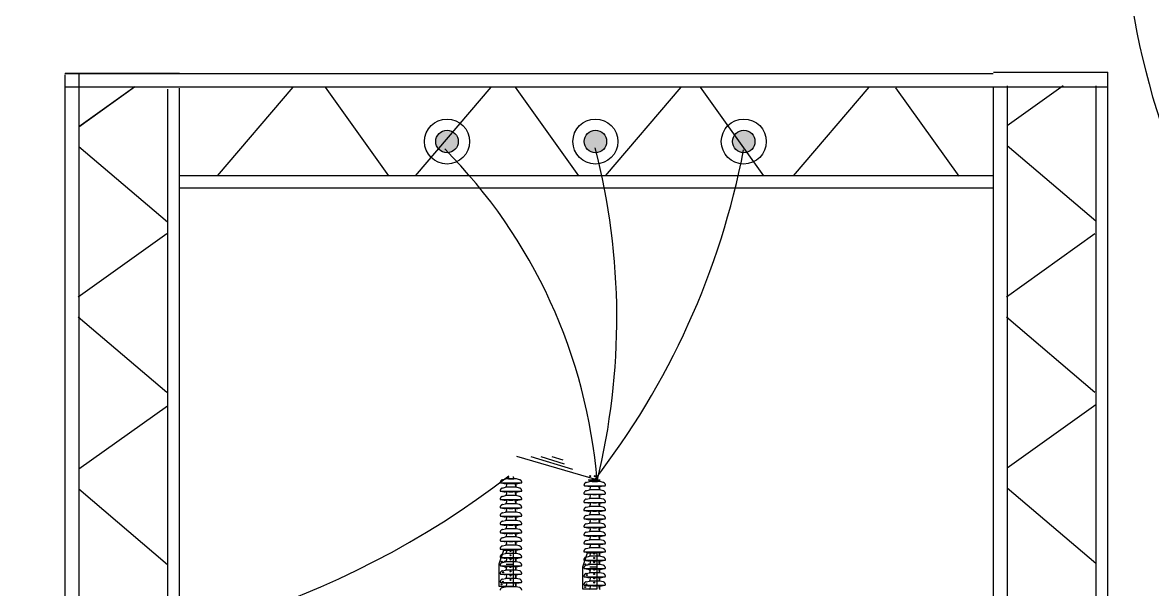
# Model space of a CAD drawing. Header units: inches. Extents: x 29.6 to 118, y -14.2 to 43.7.
# Drawn here: x 85.09 to 93.98, y 14.1 to 18.56 of the extents above; entities that cross this region are included whole.
import ezdxf

# ---------------------------------------------------------------- set-up
doc = ezdxf.new("R2010")
doc.units = ezdxf.units.IN
doc.header["$MEASUREMENT"] = 0
doc.linetypes.add('DASHED', pattern=[0.75, 0.5, -0.25])
doc.layers.add('DIM', color=2, linetype='Continuous')

msp = doc.modelspace()

# ---------------------------------------------------------------- hatches: boundary and pattern name
at = {"layer": 'DIM'}
h = msp.add_hatch(color=256, dxfattribs=at)
h.dxf.hatch_style = 1
h.paths.add_polyline_path([(88.34432, 17.62152, 1), (88.52123, 17.62152, 1)])
h = msp.add_hatch(color=256, dxfattribs=at)
h.dxf.hatch_style = 1
h.paths.add_polyline_path([(89.51138, 17.62152, 1), (89.68829, 17.62152, 1)])
h = msp.add_hatch(color=256, dxfattribs=at)
h.dxf.hatch_style = 1
h.paths.add_polyline_path([(90.67844, 17.62152, 1), (90.85535, 17.62152, 1)])

# ---------------------------------------------------------------- linework, layer by layer
at = {"color": 2}
for p, q in [((89.61135, 14.95923), (88.9819, 15.14376)), ((89.09091, 15.14376), (89.4198, 15.04262)), ((89.16993, 15.14376), (89.35325, 15.08602)), ((89.25854, 15.14376), (89.34352, 15.11631)), ((89.54265, 14.95923), (89.63866, 14.95923)), ((88.88323, 14.86425), (88.89306, 14.86425)), ((88.9767, 14.86425), (88.98837, 14.86425)), ((89.54162, 14.84286), (89.55145, 14.84286)), ((89.63509, 14.84286), (89.64676, 14.84286)), ((88.88318, 14.79857), (88.89301, 14.79857)), ((88.97665, 14.79857), (88.98832, 14.79857)), ((89.54157, 14.77718), (89.5514, 14.77718)), ((89.63504, 14.77718), (89.64671, 14.77718)), ((88.88323, 14.73385), (88.89306, 14.73385)), ((88.88323, 14.66912), (88.89306, 14.66912)), ((88.9767, 14.73385), (88.98837, 14.73385)), ((88.9767, 14.66912), (88.98837, 14.66912)), ((89.54162, 14.71245), (89.55145, 14.71245)), ((89.63509, 14.71245), (89.64676, 14.71245)), ((88.88323, 14.60344), (88.89306, 14.60344)), ((88.9767, 14.60344), (88.98837, 14.60344)), ((89.54162, 14.64773), (89.55145, 14.64773)), ((89.54162, 14.58205), (89.55145, 14.58205)), ((89.63509, 14.64773), (89.64676, 14.64773)), ((89.63509, 14.58205), (89.64676, 14.58205)), ((88.88318, 14.53777), (88.89301, 14.53777)), ((88.97665, 14.53777), (88.98832, 14.53777)), ((89.54157, 14.51638), (89.5514, 14.51638)), ((89.63504, 14.51638), (89.64671, 14.51638)), ((88.88323, 14.47304), (88.89306, 14.47304)), ((88.88323, 14.40832), (88.89306, 14.40832)), ((88.9767, 14.47304), (88.98837, 14.47304)), ((88.9767, 14.40832), (88.98837, 14.40832)), ((89.54162, 14.45165), (89.55145, 14.45165)), ((89.63509, 14.45165), (89.64676, 14.45165)), ((88.88318, 14.34264), (88.89301, 14.34264)), ((88.97665, 14.34264), (88.98832, 14.34264)), ((89.54157, 14.32125), (89.5514, 14.32125)), ((89.54162, 14.38692), (89.55145, 14.38692)), ((89.63504, 14.32125), (89.64671, 14.32125)), ((89.63509, 14.38692), (89.64676, 14.38692)), ((88.88323, 14.27791), (88.89306, 14.27791)), ((88.90186, 14.26426), (88.88519, 14.27791)), ((88.89841, 14.29616), (88.95351, 14.29616)), ((88.9767, 14.27791), (88.98837, 14.27791)), ((89.54162, 14.25652), (89.55145, 14.25652)), ((89.56025, 14.24287), (89.54358, 14.25652)), ((89.5568, 14.27477), (89.6119, 14.27477)), ((89.63509, 14.25652), (89.64676, 14.25652)), ((88.88323, 14.21319), (88.89306, 14.21319)), ((88.88323, 14.14751), (88.89306, 14.14751)), ((88.9767, 14.21319), (88.98837, 14.21319)), ((88.9767, 14.14751), (88.98837, 14.14751)), ((89.54162, 14.1918), (89.55145, 14.1918)), ((89.63509, 14.1918), (89.64676, 14.1918)), ((89.54162, 14.12612), (89.55145, 14.12612)), ((89.63509, 14.12612), (89.64676, 14.12612))]:
    msp.add_line(p, q, dxfattribs=at)
at = {"color": 2, "linetype": 'DASHED'}
for p, q in [((88.85655, 14.9347), (89.01687, 14.9347)), ((88.87011, 14.96052), (88.89489, 14.9663)), ((88.87076, 14.93351), (88.87076, 14.9347)), ((88.87195, 14.93231), (89.00147, 14.93231)), ((88.88295, 14.93112), (88.88295, 14.93231)), ((88.97853, 14.9663), (88.89489, 14.9663)), ((88.92218, 14.9663), (88.95308, 14.9663)), ((89.00332, 14.96052), (88.97853, 14.9663)), ((88.99048, 14.93112), (88.99048, 14.93231)), ((89.00267, 14.93351), (89.00267, 14.9347)), ((89.5285, 14.93913), (89.55328, 14.94491)), ((89.63692, 14.94491), (89.55328, 14.94491)), ((89.5711, 14.96827), (89.61248, 14.96827)), ((89.58057, 14.94491), (89.61147, 14.94491)), ((89.66171, 14.93913), (89.63692, 14.94491)), ((88.85563, 14.86903), (89.01596, 14.86903)), ((88.86919, 14.89484), (88.89398, 14.90062)), ((88.86984, 14.86783), (88.86984, 14.86903)), ((88.87103, 14.86664), (89.00056, 14.86664)), ((88.88203, 14.86544), (88.88203, 14.86664)), ((88.88414, 14.92992), (88.98928, 14.92992)), ((88.9767, 14.86425), (88.89306, 14.86425)), ((88.97762, 14.90062), (88.89398, 14.90062)), ((88.92034, 14.86425), (88.95125, 14.86425)), ((88.92126, 14.92992), (88.95216, 14.92992)), ((89.0024, 14.89484), (88.97762, 14.90062)), ((88.98956, 14.86544), (88.98956, 14.86664)), ((89.00175, 14.86783), (89.00175, 14.86903)), ((89.51402, 14.84764), (89.67435, 14.84764)), ((89.51494, 14.91331), (89.67526, 14.91331)), ((89.52758, 14.87345), (89.55237, 14.87923)), ((89.52823, 14.84644), (89.52823, 14.84764)), ((89.52915, 14.91212), (89.52915, 14.91331)), ((89.52942, 14.84525), (89.65895, 14.84525)), ((89.53034, 14.91092), (89.65986, 14.91092)), ((89.54042, 14.84405), (89.54042, 14.84525)), ((89.54134, 14.90973), (89.54134, 14.91092)), ((89.54253, 14.90853), (89.64767, 14.90853)), ((89.63509, 14.84286), (89.55145, 14.84286)), ((89.63601, 14.87923), (89.55237, 14.87923)), ((89.57873, 14.84286), (89.60964, 14.84286)), ((89.57965, 14.90853), (89.61055, 14.90853)), ((89.66079, 14.87345), (89.63601, 14.87923)), ((89.64795, 14.84405), (89.64795, 14.84525)), ((89.64887, 14.90973), (89.64887, 14.91092)), ((89.66014, 14.84644), (89.66014, 14.84764)), ((89.66106, 14.91212), (89.66106, 14.91331)), ((88.85558, 14.80335), (89.01591, 14.80335)), ((88.86914, 14.82917), (88.89393, 14.83495)), ((88.86919, 14.76444), (88.89398, 14.77022)), ((88.86979, 14.80216), (88.86979, 14.80335)), ((88.87099, 14.80096), (89.00051, 14.80096)), ((88.88198, 14.79977), (88.88198, 14.80096)), ((88.97665, 14.79857), (88.89301, 14.79857)), ((88.97757, 14.83495), (88.89393, 14.83495)), ((88.97762, 14.77022), (88.89398, 14.77022)), ((88.9203, 14.79857), (88.9512, 14.79857)), ((89.00235, 14.82917), (88.97757, 14.83495)), ((89.0024, 14.76444), (88.97762, 14.77022)), ((88.98951, 14.79977), (88.98951, 14.80096)), ((89.0017, 14.80216), (89.0017, 14.80335)), ((89.51397, 14.78196), (89.6743, 14.78196)), ((89.52753, 14.80777), (89.55232, 14.81356)), ((89.52818, 14.78076), (89.52818, 14.78196)), ((89.52938, 14.77957), (89.6589, 14.77957)), ((89.54037, 14.77837), (89.54037, 14.77957)), ((89.63504, 14.77718), (89.5514, 14.77718)), ((89.63596, 14.81356), (89.55232, 14.81356)), ((89.57869, 14.77718), (89.60959, 14.77718)), ((89.66074, 14.80777), (89.63596, 14.81356)), ((89.6479, 14.77837), (89.6479, 14.77957)), ((89.66009, 14.78076), (89.66009, 14.78196)), ((88.85563, 14.73862), (89.01596, 14.73862)), ((88.85563, 14.6739), (89.01596, 14.6739)), ((88.86919, 14.69971), (88.89398, 14.7055)), ((88.86984, 14.73743), (88.86984, 14.73862)), ((88.86984, 14.6727), (88.86984, 14.6739)), ((88.87103, 14.73624), (89.00056, 14.73624)), ((88.87103, 14.67151), (89.00056, 14.67151)), ((88.88203, 14.73504), (88.88203, 14.73624)), ((88.88203, 14.67031), (88.88203, 14.67151)), ((88.9767, 14.73385), (88.89306, 14.73385)), ((88.9767, 14.66912), (88.89306, 14.66912)), ((88.97762, 14.7055), (88.89398, 14.7055)), ((88.92034, 14.73385), (88.95125, 14.73385)), ((88.92034, 14.66912), (88.95125, 14.66912)), ((89.0024, 14.69971), (88.97762, 14.7055)), ((88.98956, 14.73504), (88.98956, 14.73624)), ((88.98956, 14.67031), (88.98956, 14.67151)), ((89.00175, 14.73743), (89.00175, 14.73862)), ((89.00175, 14.6727), (89.00175, 14.6739)), ((89.51402, 14.71723), (89.67435, 14.71723)), ((89.52758, 14.74305), (89.55237, 14.74883)), ((89.52758, 14.67832), (89.55237, 14.68411)), ((89.52823, 14.71604), (89.52823, 14.71723)), ((89.52942, 14.71484), (89.65895, 14.71484)), ((89.54042, 14.71365), (89.54042, 14.71484)), ((89.63509, 14.71245), (89.55145, 14.71245)), ((89.63601, 14.74883), (89.55237, 14.74883)), ((89.63601, 14.68411), (89.55237, 14.68411)), ((89.57873, 14.71245), (89.60964, 14.71245)), ((89.66079, 14.74305), (89.63601, 14.74883)), ((89.66079, 14.67832), (89.63601, 14.68411)), ((89.64795, 14.71365), (89.64795, 14.71484)), ((89.66014, 14.71604), (89.66014, 14.71723)), ((88.85563, 14.60822), (89.01596, 14.60822)), ((88.86919, 14.63404), (88.89398, 14.63982)), ((88.86984, 14.60703), (88.86984, 14.60822)), ((88.87103, 14.60583), (89.00056, 14.60583)), ((88.88203, 14.60464), (88.88203, 14.60583)), ((88.9767, 14.60344), (88.89306, 14.60344)), ((88.97762, 14.63982), (88.89398, 14.63982)), ((88.92034, 14.60344), (88.95125, 14.60344)), ((89.0024, 14.63404), (88.97762, 14.63982)), ((88.98956, 14.60464), (88.98956, 14.60583)), ((89.00175, 14.60703), (89.00175, 14.60822)), ((89.51402, 14.65251), (89.67435, 14.65251)), ((89.51402, 14.58683), (89.67435, 14.58683)), ((89.52758, 14.61265), (89.55237, 14.61843)), ((89.52823, 14.65131), (89.52823, 14.65251)), ((89.52823, 14.58564), (89.52823, 14.58683)), ((89.52942, 14.65012), (89.65895, 14.65012)), ((89.52942, 14.58444), (89.65895, 14.58444)), ((89.54042, 14.64892), (89.54042, 14.65012)), ((89.54042, 14.58325), (89.54042, 14.58444)), ((89.63509, 14.64773), (89.55145, 14.64773)), ((89.63509, 14.58205), (89.55145, 14.58205)), ((89.63601, 14.61843), (89.55237, 14.61843)), ((89.57873, 14.64773), (89.60964, 14.64773)), ((89.57873, 14.58205), (89.60964, 14.58205)), ((89.66079, 14.61265), (89.63601, 14.61843)), ((89.64795, 14.64892), (89.64795, 14.65012)), ((89.64795, 14.58325), (89.64795, 14.58444)), ((89.66014, 14.65131), (89.66014, 14.65251)), ((89.66014, 14.58564), (89.66014, 14.58683)), ((88.85558, 14.54255), (89.01591, 14.54255)), ((88.86914, 14.56836), (88.89393, 14.57414)), ((88.86919, 14.50364), (88.89398, 14.50942)), ((88.86979, 14.54135), (88.86979, 14.54255)), ((88.87099, 14.54016), (89.00051, 14.54016)), ((88.88198, 14.53896), (88.88198, 14.54016)), ((88.97665, 14.53777), (88.89301, 14.53777)), ((88.97757, 14.57414), (88.89393, 14.57414)), ((88.97762, 14.50942), (88.89398, 14.50942)), ((88.9203, 14.53777), (88.9512, 14.53777)), ((89.00235, 14.56836), (88.97757, 14.57414)), ((89.0024, 14.50364), (88.97762, 14.50942)), ((88.98951, 14.53896), (88.98951, 14.54016)), ((89.0017, 14.54135), (89.0017, 14.54255)), ((89.51397, 14.52115), (89.6743, 14.52115)), ((89.52753, 14.54697), (89.55232, 14.55275)), ((89.52758, 14.48224), (89.55237, 14.48803)), ((89.52818, 14.51996), (89.52818, 14.52115)), ((89.52938, 14.51876), (89.6589, 14.51876)), ((89.54037, 14.51757), (89.54037, 14.51876)), ((89.63504, 14.51638), (89.5514, 14.51638)), ((89.63596, 14.55275), (89.55232, 14.55275)), ((89.63601, 14.48803), (89.55237, 14.48803)), ((89.57869, 14.51638), (89.60959, 14.51638)), ((89.66074, 14.54697), (89.63596, 14.55275)), ((89.66079, 14.48224), (89.63601, 14.48803)), ((89.6479, 14.51757), (89.6479, 14.51876)), ((89.66009, 14.51996), (89.66009, 14.52115)), ((88.85563, 14.47782), (89.01596, 14.47782)), ((88.85563, 14.4131), (89.01596, 14.4131)), ((88.86919, 14.43891), (88.89398, 14.44469)), ((88.86984, 14.47663), (88.86984, 14.47782)), ((88.86984, 14.4119), (88.86984, 14.4131)), ((88.87103, 14.47543), (89.00056, 14.47543)), ((88.87103, 14.41071), (89.00056, 14.41071)), ((88.88203, 14.47424), (88.88203, 14.47543)), ((88.88203, 14.40951), (88.88203, 14.41071)), ((88.9767, 14.47304), (88.89306, 14.47304)), ((88.9767, 14.40832), (88.89306, 14.40832)), ((88.97762, 14.44469), (88.89398, 14.44469)), ((88.92034, 14.47304), (88.95125, 14.47304)), ((88.92034, 14.40832), (88.95125, 14.40832)), ((89.0024, 14.43891), (88.97762, 14.44469)), ((88.98956, 14.47424), (88.98956, 14.47543)), ((88.98956, 14.40951), (88.98956, 14.41071)), ((89.00175, 14.47663), (89.00175, 14.47782)), ((89.00175, 14.4119), (89.00175, 14.4131)), ((89.51402, 14.45643), (89.67435, 14.45643)), ((89.52758, 14.41752), (89.55237, 14.4233)), ((89.52823, 14.45523), (89.52823, 14.45643)), ((89.52942, 14.45404), (89.65895, 14.45404)), ((89.54042, 14.45284), (89.54042, 14.45404)), ((89.63509, 14.45165), (89.55145, 14.45165)), ((89.63601, 14.4233), (89.55237, 14.4233)), ((89.57873, 14.45165), (89.60964, 14.45165)), ((89.66079, 14.41752), (89.63601, 14.4233)), ((89.64795, 14.45284), (89.64795, 14.45404)), ((89.66014, 14.45523), (89.66014, 14.45643)), ((88.85558, 14.34742), (89.01591, 14.34742)), ((88.86914, 14.37323), (88.89393, 14.37901)), ((88.86919, 14.30851), (88.89398, 14.31429)), ((88.86979, 14.34622), (88.86979, 14.34742)), ((88.87099, 14.34503), (89.00051, 14.34503)), ((88.88198, 14.34383), (88.88198, 14.34503)), ((88.97665, 14.34264), (88.89301, 14.34264)), ((88.97757, 14.37901), (88.89393, 14.37901)), ((88.97762, 14.31429), (88.89398, 14.31429)), ((88.9203, 14.34264), (88.9512, 14.34264)), ((89.00235, 14.37323), (88.97757, 14.37901)), ((89.0024, 14.30851), (88.97762, 14.31429)), ((88.98951, 14.34383), (88.98951, 14.34503)), ((89.0017, 14.34622), (89.0017, 14.34742)), ((89.51397, 14.32603), (89.6743, 14.32603)), ((89.51402, 14.3917), (89.67435, 14.3917)), ((89.52753, 14.35184), (89.55232, 14.35762)), ((89.52818, 14.32483), (89.52818, 14.32603)), ((89.52823, 14.39051), (89.52823, 14.3917)), ((89.52938, 14.32364), (89.6589, 14.32364)), ((89.52942, 14.38931), (89.65895, 14.38931)), ((89.54037, 14.32244), (89.54037, 14.32364)), ((89.54042, 14.38812), (89.54042, 14.38931)), ((89.63504, 14.32125), (89.5514, 14.32125)), ((89.63509, 14.38692), (89.55145, 14.38692)), ((89.63596, 14.35762), (89.55232, 14.35762)), ((89.57869, 14.32125), (89.60959, 14.32125)), ((89.57873, 14.38692), (89.60964, 14.38692)), ((89.66074, 14.35184), (89.63596, 14.35762)), ((89.6479, 14.32244), (89.6479, 14.32364)), ((89.64795, 14.38812), (89.64795, 14.38931)), ((89.66009, 14.32483), (89.66009, 14.32603)), ((89.66014, 14.39051), (89.66014, 14.3917)), ((88.85563, 14.28269), (89.01596, 14.28269)), ((88.86919, 14.24378), (88.89398, 14.24956)), ((88.86984, 14.2815), (88.86984, 14.28269)), ((88.87103, 14.2803), (89.00056, 14.2803)), ((88.88203, 14.27911), (88.88203, 14.2803)), ((88.9767, 14.27791), (88.89306, 14.27791)), ((88.97762, 14.24956), (88.89398, 14.24956)), ((88.92034, 14.27791), (88.95125, 14.27791)), ((89.0024, 14.24378), (88.97762, 14.24956)), ((88.98956, 14.27911), (88.98956, 14.2803)), ((89.00175, 14.2815), (89.00175, 14.28269)), ((89.51402, 14.2613), (89.67435, 14.2613)), ((89.52758, 14.28712), (89.55237, 14.2929)), ((89.52758, 14.22239), (89.55237, 14.22817)), ((89.52823, 14.26011), (89.52823, 14.2613)), ((89.52942, 14.25891), (89.65895, 14.25891)), ((89.54042, 14.25772), (89.54042, 14.25891)), ((89.63509, 14.25652), (89.55145, 14.25652)), ((89.63601, 14.2929), (89.55237, 14.2929)), ((89.63601, 14.22817), (89.55237, 14.22817)), ((89.57873, 14.25652), (89.60964, 14.25652)), ((89.66079, 14.28712), (89.63601, 14.2929)), ((89.66079, 14.22239), (89.63601, 14.22817)), ((89.64795, 14.25772), (89.64795, 14.25891)), ((89.66014, 14.26011), (89.66014, 14.2613)), ((88.85563, 14.21797), (89.01596, 14.21797)), ((88.85563, 14.15229), (89.01596, 14.15229)), ((88.86919, 14.17811), (88.89398, 14.18389)), ((88.86984, 14.21677), (88.86984, 14.21797)), ((88.86984, 14.1511), (88.86984, 14.15229)), ((88.87103, 14.21558), (89.00056, 14.21558)), ((88.87103, 14.1499), (89.00056, 14.1499)), ((88.88203, 14.21438), (88.88203, 14.21558)), ((88.88203, 14.14871), (88.88203, 14.1499)), ((88.9767, 14.21319), (88.89306, 14.21319)), ((88.9767, 14.14751), (88.89306, 14.14751)), ((88.97762, 14.18389), (88.89398, 14.18389)), ((88.92034, 14.21319), (88.95125, 14.21319)), ((88.92034, 14.14751), (88.95125, 14.14751)), ((89.0024, 14.17811), (88.97762, 14.18389)), ((88.98956, 14.21438), (88.98956, 14.21558)), ((88.98956, 14.14871), (88.98956, 14.1499)), ((89.00175, 14.21677), (89.00175, 14.21797)), ((89.00175, 14.1511), (89.00175, 14.15229)), ((89.51402, 14.19658), (89.67435, 14.19658)), ((89.51402, 14.1309), (89.67435, 14.1309)), ((89.52758, 14.15671), (89.55237, 14.1625)), ((89.52823, 14.19538), (89.52823, 14.19658)), ((89.52823, 14.1297), (89.52823, 14.1309)), ((89.52942, 14.19419), (89.65895, 14.19419)), ((89.54042, 14.19299), (89.54042, 14.19419)), ((89.63509, 14.1918), (89.55145, 14.1918)), ((89.63601, 14.1625), (89.55237, 14.1625)), ((89.57873, 14.1918), (89.60964, 14.1918)), ((89.66079, 14.15671), (89.63601, 14.1625)), ((89.64795, 14.19299), (89.64795, 14.19419)), ((89.66014, 14.19538), (89.66014, 14.19658)), ((89.66014, 14.1297), (89.66014, 14.1309)), ((88.86914, 14.11243), (88.89393, 14.11821)), ((88.97757, 14.11821), (88.89393, 14.11821)), ((89.00235, 14.11243), (88.97757, 14.11821)), ((89.52942, 14.12851), (89.65895, 14.12851)), ((89.54042, 14.12732), (89.54042, 14.12851)), ((89.63509, 14.12612), (89.55145, 14.12612)), ((89.57873, 14.12612), (89.60964, 14.12612)), ((89.64795, 14.12732), (89.64795, 14.12851))]:
    msp.add_line(p, q, dxfattribs=at)
at = {"color": 2}
for points in [[(88.90139, 14.92992), (88.90139, 14.9347)], [(88.97308, 14.9347), (88.97308, 14.93231)], [(88.97308, 14.92992), (88.97308, 14.90618)], [(88.97308, 14.86903), (88.97308, 14.86664)], [(88.97308, 14.86425), (88.97308, 14.84051)], [(89.55978, 14.90853), (89.55978, 14.91331)], [(89.63147, 14.91331), (89.63147, 14.91092)], [(89.63147, 14.90853), (89.63147, 14.88479)], [(89.63147, 14.84764), (89.63147, 14.84525)], [(89.63147, 14.84286), (89.63147, 14.81912)], [(88.90139, 14.80096), (88.90139, 14.80335)], [(88.97308, 14.80335), (88.97308, 14.80096)], [(88.97308, 14.79857), (88.97308, 14.77578)], [(89.55978, 14.77957), (89.55978, 14.78196)], [(89.63147, 14.78196), (89.63147, 14.77957)], [(89.63147, 14.77718), (89.63147, 14.75439)], [(88.97308, 14.66912), (88.97308, 14.64538)], [(88.97308, 14.60344), (88.97308, 14.5797)], [(89.63147, 14.64773), (89.63147, 14.62399)], [(89.63147, 14.58205), (89.63147, 14.55831)], [(88.97308, 14.53777), (88.97308, 14.51498)], [(89.63147, 14.51638), (89.63147, 14.49359)], [(88.97308, 14.47782), (88.97308, 14.45025)], [(88.97308, 14.4131), (88.97308, 14.41071)], [(88.97308, 14.40832), (88.97308, 14.38458)], [(89.63147, 14.45643), (89.63147, 14.42886)], [(88.97308, 14.34742), (88.97308, 14.34503)], [(88.97308, 14.34264), (88.97308, 14.31985)], [(89.63147, 14.3917), (89.63147, 14.38931)], [(89.63147, 14.38692), (89.63147, 14.36318)], [(89.63147, 14.32603), (89.63147, 14.32364)], [(89.63147, 14.32125), (89.63147, 14.29846)], [(88.90139, 14.26304), (88.90139, 14.27791)], [(88.97308, 14.27791), (88.97308, 14.25513)], [(89.55978, 14.24165), (89.55978, 14.25652)], [(89.63147, 14.25652), (89.63147, 14.23373)], [(88.97308, 14.21319), (88.97308, 14.18945)], [(88.97308, 14.14751), (88.97308, 14.12377)], [(89.63147, 14.1918), (89.63147, 14.16806)], [(89.63147, 14.12612), (89.63147, 14.10238)]]:
    msp.add_lwpolyline(points, dxfattribs=at)
for points in [[(88.87971, 14.40544), (88.95351, 14.40544), (88.95351, 14.11942), (88.84358, 14.11942), (88.84358, 14.29707)], [(89.5381, 14.38405), (89.6119, 14.38405), (89.6119, 14.09803), (89.50197, 14.09803), (89.50197, 14.27568)]]:
    msp.add_lwpolyline(points, close=True, dxfattribs=at)
for centre, radius in [((89.55865, 14.98804), 0.00509), ((89.59706, 14.98804), 0.00509), ((88.93187, 14.39892), 0.0038), ((88.8646, 14.31516), 0.0038), ((88.88849, 14.31528), 0.0038), ((88.93187, 14.36546), 0.0038), ((88.93187, 14.332), 0.0038), ((89.59026, 14.37753), 0.0038), ((89.59026, 14.34407), 0.0038), ((89.59026, 14.31061), 0.0038), ((88.87451, 14.23117), 0.0038), ((88.93187, 14.27226), 0.0038), ((88.93187, 14.23881), 0.0038), ((89.52299, 14.29377), 0.0038), ((89.54688, 14.29389), 0.0038), ((89.59026, 14.25087), 0.0038), ((89.59026, 14.21741), 0.0038), ((88.86083, 14.13653), 0.0038), ((88.87175, 14.15756), 0.0038), ((88.93187, 14.20535), 0.0038), ((88.93187, 14.17189), 0.0038), ((89.53014, 14.13616), 0.0038), ((89.5329, 14.20978), 0.0038), ((89.59026, 14.18396), 0.0038), ((89.59026, 14.1505), 0.0038), ((89.51922, 14.11514), 0.0038)]:
    msp.add_circle(centre, radius, dxfattribs=at)
at = {"color": 3}
for centre, radius, start, end in [((100.27922, 19.78709), 6.55174, 168.45835, 227.30365), ((85.4389, 14.61773), 4.18735, 4.548665, 44.7143), ((84.72768, 18.7176), 6.14904, 322.211777, 349.10675), ((84.40488, 16.2321), 5.36371, 346.168581, 14.467424), ((84.64784, 20.53732), 7.00105, 266.683272, 307.603775)]:
    msp.add_arc(centre, radius, start, end, dxfattribs=at)
at = {"color": 2, "linetype": 'DASHED'}
for centre, radius, start, end in [((88.85655, 14.93948), 0.00478, 173.282083, 270), ((88.87553, 14.93725), 0.0239, 103.130019, 173.282083), ((88.87195, 14.93351), 0.00119, 180, 270), ((88.88414, 14.93112), 0.00119, 180, 270), ((88.92126, 14.97345), 0.00721, 82.704702, 277.295298), ((88.95216, 14.97345), 0.00721, 262.704702, 97.295298), ((88.98928, 14.93112), 0.00119, 270, 0), ((89.00147, 14.93351), 0.00119, 270, 0), ((88.99789, 14.93725), 0.0239, 6.717917, 76.869981), ((89.01687, 14.93948), 0.00478, 270, 6.717917), ((89.53392, 14.91586), 0.0239, 103.130019, 173.282083), ((89.57965, 14.95206), 0.00721, 82.704702, 277.295298), ((89.61055, 14.95206), 0.00721, 262.704702, 97.295298), ((89.65628, 14.91586), 0.0239, 6.717917, 76.869981), ((88.85563, 14.87381), 0.00478, 173.282083, 270), ((88.87462, 14.87157), 0.0239, 103.130019, 173.282083), ((88.87103, 14.86783), 0.00119, 180, 270), ((88.88323, 14.86544), 0.00119, 180, 270), ((88.98837, 14.86544), 0.00119, 270, 0), ((89.00056, 14.86783), 0.00119, 270, 0), ((88.99697, 14.87157), 0.0239, 6.717917, 76.869981), ((89.01596, 14.87381), 0.00478, 270, 6.717917), ((89.51402, 14.85242), 0.00478, 173.282083, 270), ((89.53301, 14.85018), 0.0239, 103.130019, 173.282083), ((89.51494, 14.91809), 0.00478, 173.282083, 270), ((89.52942, 14.84644), 0.00119, 180, 270), ((89.53034, 14.91212), 0.00119, 180, 270), ((89.54162, 14.84405), 0.00119, 180, 270), ((89.54253, 14.90973), 0.00119, 180, 270), ((89.64676, 14.84405), 0.00119, 270, 0), ((89.64767, 14.90973), 0.00119, 270, 0), ((89.65895, 14.84644), 0.00119, 270, 0), ((89.65986, 14.91212), 0.00119, 270, 0), ((89.65536, 14.85018), 0.0239, 6.717917, 76.869981), ((89.67435, 14.85242), 0.00478, 270, 6.717917), ((89.67526, 14.91809), 0.00478, 270, 6.717917), ((88.85558, 14.80813), 0.00478, 173.282083, 270), ((88.87457, 14.80589), 0.0239, 103.130019, 173.282083), ((88.87462, 14.74117), 0.0239, 103.130019, 173.282083), ((88.87099, 14.80216), 0.00119, 180, 270), ((88.88318, 14.79977), 0.00119, 180, 270), ((88.98832, 14.79977), 0.00119, 270, 0), ((89.00051, 14.80216), 0.00119, 270, 0), ((88.99692, 14.80589), 0.0239, 6.717917, 76.869981), ((88.99697, 14.74117), 0.0239, 6.717917, 76.869981), ((89.01591, 14.80813), 0.00478, 270, 6.717917), ((89.51397, 14.78674), 0.00478, 173.282083, 270), ((89.53296, 14.7845), 0.0239, 103.130019, 173.282083), ((89.52938, 14.78076), 0.00119, 180, 270), ((89.54157, 14.77837), 0.00119, 180, 270), ((89.64671, 14.77837), 0.00119, 270, 0), ((89.6589, 14.78076), 0.00119, 270, 0), ((89.65531, 14.7845), 0.0239, 6.717917, 76.869981), ((89.6743, 14.78674), 0.00478, 270, 6.717917), ((88.85563, 14.7434), 0.00478, 173.282083, 270), ((88.85563, 14.67868), 0.00478, 173.282083, 270), ((88.87462, 14.67644), 0.0239, 103.130019, 173.282083), ((88.87103, 14.73743), 0.00119, 180, 270), ((88.87103, 14.6727), 0.00119, 180, 270), ((88.88323, 14.73504), 0.00119, 180, 270), ((88.88323, 14.67031), 0.00119, 180, 270), ((88.98837, 14.73504), 0.00119, 270, 0), ((88.98837, 14.67031), 0.00119, 270, 0), ((89.00056, 14.73743), 0.00119, 270, 0), ((89.00056, 14.6727), 0.00119, 270, 0), ((88.99697, 14.67644), 0.0239, 6.717917, 76.869981), ((89.01596, 14.7434), 0.00478, 270, 6.717917), ((89.01596, 14.67868), 0.00478, 270, 6.717917), ((89.51402, 14.72201), 0.00478, 173.282083, 270), ((89.53301, 14.71978), 0.0239, 103.130019, 173.282083), ((89.53301, 14.65505), 0.0239, 103.130019, 173.282083), ((89.52942, 14.71604), 0.00119, 180, 270), ((89.54162, 14.71365), 0.00119, 180, 270), ((89.64676, 14.71365), 0.00119, 270, 0), ((89.65895, 14.71604), 0.00119, 270, 0), ((89.65536, 14.71978), 0.0239, 6.717917, 76.869981), ((89.65536, 14.65505), 0.0239, 6.717917, 76.869981), ((89.67435, 14.72201), 0.00478, 270, 6.717917), ((88.85563, 14.613), 0.00478, 173.282083, 270), ((88.87462, 14.61077), 0.0239, 103.130019, 173.282083), ((88.87103, 14.60703), 0.00119, 180, 270), ((88.88323, 14.60464), 0.00119, 180, 270), ((88.98837, 14.60464), 0.00119, 270, 0), ((89.00056, 14.60703), 0.00119, 270, 0), ((88.99697, 14.61077), 0.0239, 6.717917, 76.869981), ((89.01596, 14.613), 0.00478, 270, 6.717917), ((89.51402, 14.65729), 0.00478, 173.282083, 270), ((89.51402, 14.59161), 0.00478, 173.282083, 270), ((89.53301, 14.58937), 0.0239, 103.130019, 173.282083), ((89.52942, 14.65131), 0.00119, 180, 270), ((89.52942, 14.58564), 0.00119, 180, 270), ((89.54162, 14.64892), 0.00119, 180, 270), ((89.54162, 14.58325), 0.00119, 180, 270), ((89.64676, 14.64892), 0.00119, 270, 0), ((89.64676, 14.58325), 0.00119, 270, 0), ((89.65895, 14.65131), 0.00119, 270, 0), ((89.65895, 14.58564), 0.00119, 270, 0), ((89.65536, 14.58937), 0.0239, 6.717917, 76.869981), ((89.67435, 14.65729), 0.00478, 270, 6.717917), ((89.67435, 14.59161), 0.00478, 270, 6.717917), ((88.85558, 14.54733), 0.00478, 173.282083, 270), ((88.87457, 14.54509), 0.0239, 103.130019, 173.282083), ((88.87462, 14.48036), 0.0239, 103.130019, 173.282083), ((88.87099, 14.54135), 0.00119, 180, 270), ((88.88318, 14.53896), 0.00119, 180, 270), ((88.98832, 14.53896), 0.00119, 270, 0), ((89.00051, 14.54135), 0.00119, 270, 0), ((88.99692, 14.54509), 0.0239, 6.717917, 76.869981), ((88.99697, 14.48036), 0.0239, 6.717917, 76.869981), ((89.01591, 14.54733), 0.00478, 270, 6.717917), ((89.51397, 14.52593), 0.00478, 173.282083, 270), ((89.53296, 14.5237), 0.0239, 103.130019, 173.282083), ((89.52938, 14.51996), 0.00119, 180, 270), ((89.54157, 14.51757), 0.00119, 180, 270), ((89.64671, 14.51757), 0.00119, 270, 0), ((89.6589, 14.51996), 0.00119, 270, 0), ((89.65531, 14.5237), 0.0239, 6.717917, 76.869981), ((89.6743, 14.52593), 0.00478, 270, 6.717917), ((88.85563, 14.4826), 0.00478, 173.282083, 270), ((88.85563, 14.41787), 0.00478, 173.282083, 270), ((88.87462, 14.41564), 0.0239, 103.130019, 173.282083), ((88.87103, 14.47663), 0.00119, 180, 270), ((88.87103, 14.4119), 0.00119, 180, 270), ((88.88323, 14.47424), 0.00119, 180, 270), ((88.88323, 14.40951), 0.00119, 180, 270), ((88.98837, 14.47424), 0.00119, 270, 0), ((88.98837, 14.40951), 0.00119, 270, 0), ((89.00056, 14.47663), 0.00119, 270, 0), ((89.00056, 14.4119), 0.00119, 270, 0), ((88.99697, 14.41564), 0.0239, 6.717917, 76.869981), ((89.01596, 14.4826), 0.00478, 270, 6.717917), ((89.01596, 14.41787), 0.00478, 270, 6.717917), ((89.51402, 14.46121), 0.00478, 173.282083, 270), ((89.51402, 14.39648), 0.00478, 173.282083, 270), ((89.53301, 14.45897), 0.0239, 103.130019, 173.282083), ((89.53301, 14.39425), 0.0239, 103.130019, 173.282083), ((89.52942, 14.45523), 0.00119, 180, 270), ((89.54162, 14.45284), 0.00119, 180, 270), ((89.64676, 14.45284), 0.00119, 270, 0), ((89.65895, 14.45523), 0.00119, 270, 0), ((89.65536, 14.45897), 0.0239, 6.717917, 76.869981), ((89.65536, 14.39425), 0.0239, 6.717917, 76.869981), ((89.67435, 14.46121), 0.00478, 270, 6.717917), ((89.67435, 14.39648), 0.00478, 270, 6.717917), ((88.85558, 14.3522), 0.00478, 173.282083, 270), ((88.87457, 14.34996), 0.0239, 103.130019, 173.282083), ((88.87462, 14.28524), 0.0239, 103.130019, 173.282083), ((88.87099, 14.34622), 0.00119, 180, 270), ((88.88318, 14.34383), 0.00119, 180, 270), ((88.98832, 14.34383), 0.00119, 270, 0), ((89.00051, 14.34622), 0.00119, 270, 0), ((88.99692, 14.34996), 0.0239, 6.717917, 76.869981), ((88.99697, 14.28524), 0.0239, 6.717917, 76.869981), ((89.01591, 14.3522), 0.00478, 270, 6.717917), ((89.51397, 14.33081), 0.00478, 173.282083, 270), ((89.53296, 14.32857), 0.0239, 103.130019, 173.282083), ((89.52938, 14.32483), 0.00119, 180, 270), ((89.52942, 14.39051), 0.00119, 180, 270), ((89.54157, 14.32244), 0.00119, 180, 270), ((89.54162, 14.38812), 0.00119, 180, 270), ((89.64671, 14.32244), 0.00119, 270, 0), ((89.64676, 14.38812), 0.00119, 270, 0), ((89.6589, 14.32483), 0.00119, 270, 0), ((89.65895, 14.39051), 0.00119, 270, 0), ((89.65531, 14.32857), 0.0239, 6.717917, 76.869981), ((89.6743, 14.33081), 0.00478, 270, 6.717917), ((88.85563, 14.28747), 0.00478, 173.282083, 270), ((88.85563, 14.22275), 0.00478, 173.282083, 270), ((88.87462, 14.22051), 0.0239, 103.130019, 173.282083), ((88.87103, 14.2815), 0.00119, 180, 270), ((88.88323, 14.27911), 0.00119, 180, 270), ((88.98837, 14.27911), 0.00119, 270, 0), ((89.00056, 14.2815), 0.00119, 270, 0), ((88.99697, 14.22051), 0.0239, 6.717917, 76.869981), ((89.01596, 14.28747), 0.00478, 270, 6.717917), ((89.01596, 14.22275), 0.00478, 270, 6.717917), ((89.51402, 14.26608), 0.00478, 173.282083, 270), ((89.53301, 14.26384), 0.0239, 103.130019, 173.282083), ((89.53301, 14.19912), 0.0239, 103.130019, 173.282083), ((89.52942, 14.26011), 0.00119, 180, 270), ((89.54162, 14.25772), 0.00119, 180, 270), ((89.64676, 14.25772), 0.00119, 270, 0), ((89.65895, 14.26011), 0.00119, 270, 0), ((89.65536, 14.26384), 0.0239, 6.717917, 76.869981), ((89.65536, 14.19912), 0.0239, 6.717917, 76.869981), ((89.67435, 14.26608), 0.00478, 270, 6.717917), ((88.85563, 14.15707), 0.00478, 173.282083, 270), ((88.87462, 14.15483), 0.0239, 103.130019, 173.282083), ((88.87103, 14.21677), 0.00119, 180, 270), ((88.87103, 14.1511), 0.00119, 180, 270), ((88.88323, 14.21438), 0.00119, 180, 270), ((88.88323, 14.14871), 0.00119, 180, 270), ((88.98837, 14.21438), 0.00119, 270, 0), ((88.98837, 14.14871), 0.00119, 270, 0), ((89.00056, 14.21677), 0.00119, 270, 0), ((89.00056, 14.1511), 0.00119, 270, 0), ((88.99697, 14.15483), 0.0239, 6.717917, 76.869981), ((89.01596, 14.15707), 0.00478, 270, 6.717917), ((89.51402, 14.20136), 0.00478, 173.282083, 270), ((89.51402, 14.13568), 0.00478, 173.282083, 270), ((89.53301, 14.13344), 0.0239, 103.130019, 173.282083), ((89.52942, 14.19538), 0.00119, 180, 270), ((89.54162, 14.19299), 0.00119, 180, 270), ((89.64676, 14.19299), 0.00119, 270, 0), ((89.65895, 14.19538), 0.00119, 270, 0), ((89.65536, 14.13344), 0.0239, 6.717917, 76.869981), ((89.67435, 14.20136), 0.00478, 270, 6.717917), ((89.67435, 14.13568), 0.00478, 270, 6.717917), ((88.87457, 14.08916), 0.0239, 103.130019, 173.282083), ((88.99692, 14.08916), 0.0239, 6.717917, 76.869981), ((89.52942, 14.1297), 0.00119, 180, 270), ((89.54162, 14.12732), 0.00119, 180, 270), ((89.64676, 14.12732), 0.00119, 270, 0), ((89.65895, 14.1297), 0.00119, 270, 0)]:
    msp.add_arc(centre, radius, start, end, dxfattribs=at)
at = {"color": 2}
for centre, radius, start, end in [((88.88644, 14.9114), 0.01315, 304.957695, 356.774325), ((88.88644, 14.84572), 0.01315, 304.957695, 356.774325), ((88.88173, 14.9223), 0.0213, 326.878693, 20.968667), ((88.88173, 14.85662), 0.0213, 326.878693, 20.968667), ((88.98986, 14.9223), 0.0213, 159.031333, 213.121307), ((88.98986, 14.85662), 0.0213, 159.031333, 213.121307), ((88.98515, 14.9114), 0.01315, 183.225675, 235.042305), ((88.98515, 14.84572), 0.01315, 183.225675, 235.042305), ((89.54483, 14.89001), 0.01315, 304.957695, 356.774325), ((89.54012, 14.90091), 0.0213, 326.878693, 20.968667), ((89.54012, 14.83523), 0.0213, 326.878693, 20.968667), ((89.64825, 14.90091), 0.0213, 159.031333, 213.121307), ((89.64825, 14.83523), 0.0213, 159.031333, 213.121307), ((89.64354, 14.89001), 0.01315, 183.225675, 235.042305), ((88.88644, 14.781), 0.01315, 304.957695, 356.774325), ((88.88173, 14.7919), 0.0213, 326.878693, 18.251529), ((88.98986, 14.7919), 0.0213, 161.748471, 213.121307), ((88.98515, 14.781), 0.01315, 183.225675, 235.042305), ((89.54483, 14.82433), 0.01315, 304.957695, 356.774325), ((89.54483, 14.75961), 0.01315, 304.957695, 356.774325), ((89.54012, 14.77051), 0.0213, 326.878693, 18.251529), ((89.64825, 14.77051), 0.0213, 161.748471, 213.121307), ((89.64354, 14.82433), 0.01315, 183.225675, 235.042305), ((89.64354, 14.75961), 0.01315, 183.225675, 235.042305), ((88.88644, 14.71627), 0.01315, 304.957695, 356.774325), ((88.88173, 14.72717), 0.0213, 326.878693, 18.251529), ((88.88173, 14.6615), 0.0213, 326.878693, 20.968667), ((88.98986, 14.72717), 0.0213, 161.748471, 213.121307), ((88.98986, 14.6615), 0.0213, 159.031333, 213.121307), ((88.98515, 14.71627), 0.01315, 183.225675, 235.042305), ((89.54483, 14.69488), 0.01315, 304.957695, 356.774325), ((89.54012, 14.70578), 0.0213, 326.878693, 18.251529), ((89.64825, 14.70578), 0.0213, 161.748471, 213.121307), ((89.64354, 14.69488), 0.01315, 183.225675, 235.042305), ((88.88644, 14.6506), 0.01315, 304.957695, 356.774325), ((88.88644, 14.58492), 0.01315, 304.957695, 356.774325), ((88.88173, 14.59582), 0.0213, 326.878693, 20.968667), ((88.98986, 14.59582), 0.0213, 159.031333, 213.121307), ((88.98515, 14.6506), 0.01315, 183.225675, 235.042305), ((88.98515, 14.58492), 0.01315, 183.225675, 235.042305), ((89.54483, 14.6292), 0.01315, 304.957695, 356.774325), ((89.54012, 14.64011), 0.0213, 326.878693, 20.968667), ((89.54012, 14.57443), 0.0213, 326.878693, 20.968667), ((89.64825, 14.64011), 0.0213, 159.031333, 213.121307), ((89.64825, 14.57443), 0.0213, 159.031333, 213.121307), ((89.64354, 14.6292), 0.01315, 183.225675, 235.042305), ((88.88644, 14.52019), 0.01315, 304.957695, 356.774325), ((88.88173, 14.53109), 0.0213, 326.878693, 18.251529), ((88.98986, 14.53109), 0.0213, 161.748471, 213.121307), ((88.98515, 14.52019), 0.01315, 183.225675, 235.042305), ((89.54483, 14.56353), 0.01315, 304.957695, 356.774325), ((89.54483, 14.4988), 0.01315, 304.957695, 356.774325), ((89.54012, 14.5097), 0.0213, 326.878693, 18.251529), ((89.64825, 14.5097), 0.0213, 161.748471, 213.121307), ((89.64354, 14.56353), 0.01315, 183.225675, 235.042305), ((89.64354, 14.4988), 0.01315, 183.225675, 235.042305), ((88.88644, 14.45547), 0.01315, 304.957695, 356.774325), ((88.88173, 14.46637), 0.0213, 326.878693, 18.251529), ((88.88173, 14.40069), 0.0213, 326.878693, 20.968667), ((88.98986, 14.46637), 0.0213, 161.748471, 213.121307), ((88.98986, 14.40069), 0.0213, 159.031333, 213.121307), ((88.98515, 14.45547), 0.01315, 183.225675, 235.042305), ((89.54483, 14.43408), 0.01315, 304.957695, 356.774325), ((89.54012, 14.44498), 0.0213, 326.878693, 18.251529), ((89.64825, 14.44498), 0.0213, 161.748471, 213.121307), ((89.64354, 14.43408), 0.01315, 183.225675, 235.042305), ((88.88644, 14.38979), 0.01315, 304.957695, 356.774325), ((88.88644, 14.32507), 0.01315, 304.957695, 356.774325), ((88.88173, 14.33597), 0.0213, 326.878693, 18.251529), ((88.98986, 14.33597), 0.0213, 161.748471, 213.121307), ((88.98515, 14.38979), 0.01315, 183.225675, 235.042305), ((88.98515, 14.32507), 0.01315, 183.225675, 235.042305), ((89.54483, 14.3684), 0.01315, 304.957695, 356.774325), ((89.54012, 14.3793), 0.0213, 326.878693, 20.968667), ((89.54012, 14.31458), 0.0213, 326.878693, 18.251529), ((89.64825, 14.3793), 0.0213, 159.031333, 213.121307), ((89.64825, 14.31458), 0.0213, 161.748471, 213.121307), ((89.64354, 14.3684), 0.01315, 183.225675, 235.042305), ((88.88644, 14.26034), 0.01315, 304.957695, 356.774325), ((88.88173, 14.27124), 0.0213, 326.878693, 18.251529), ((88.98986, 14.27124), 0.0213, 161.748471, 213.121307), ((88.98515, 14.26034), 0.01315, 183.225675, 235.042305), ((89.54483, 14.30368), 0.01315, 304.957695, 356.774325), ((89.54483, 14.23895), 0.01315, 304.957695, 356.774325), ((89.54012, 14.24985), 0.0213, 326.878693, 18.251529), ((89.64825, 14.24985), 0.0213, 161.748471, 213.121307), ((89.64354, 14.30368), 0.01315, 183.225675, 235.042305), ((89.64354, 14.23895), 0.01315, 183.225675, 235.042305), ((88.88644, 14.19466), 0.01315, 304.957695, 356.774325), ((88.88173, 14.20556), 0.0213, 326.878693, 20.968667), ((88.88173, 14.13989), 0.0213, 326.878693, 20.968667), ((88.98986, 14.20556), 0.0213, 159.031333, 213.121307), ((88.98986, 14.13989), 0.0213, 159.031333, 213.121307), ((88.98515, 14.19466), 0.01315, 183.225675, 235.042305), ((89.54483, 14.17327), 0.01315, 304.957695, 356.774325), ((89.54012, 14.18417), 0.0213, 326.878693, 20.968667), ((89.64825, 14.18417), 0.0213, 159.031333, 213.121307), ((89.64354, 14.17327), 0.01315, 183.225675, 235.042305), ((88.88644, 14.12899), 0.01315, 304.957695, 356.774325), ((88.98515, 14.12899), 0.01315, 183.225675, 235.042305), ((89.54483, 14.1076), 0.01315, 304.957695, 356.774325), ((89.54012, 14.1185), 0.0213, 326.878693, 20.968667), ((89.64825, 14.1185), 0.0213, 159.031333, 213.121307), ((89.64354, 14.1076), 0.01315, 183.225675, 235.042305)]:
    msp.add_arc(centre, radius, start, end, dxfattribs=at)
at = {"layer": 'DIM'}
for p, q in [((85.42765, 18.15689), (86.32765, 18.15689)), ((85.42965, 18.15983), (86.32965, 18.15983)), ((85.42965, 7.71357), (85.42965, 18.14665)), ((85.53769, 18.1529), (85.53769, 7.68334)), ((86.32765, 18.15689), (92.72913, 18.15689)), ((92.73126, 18.16822), (93.63126, 18.16822)), ((93.63126, 7.72196), (93.63126, 18.16875)), ((93.63263, 18.04885), (85.42765, 18.04885)), ((85.97492, 18.04885), (85.53569, 17.73474)), ((85.97692, 18.05179), (85.53769, 17.73768)), ((87.2199, 18.04885), (86.6259, 17.35293)), ((87.97457, 17.35293), (87.4769, 18.04885)), ((88.77727, 18.04885), (88.18328, 17.35293)), ((89.46935, 17.35293), (88.97168, 18.04885)), ((90.27205, 18.04885), (89.67806, 17.35293)), ((90.9242, 17.35293), (90.42652, 18.04885)), ((91.75003, 18.04885), (91.15603, 17.35293)), ((92.46095, 17.34806), (91.96328, 18.04398)), ((92.73126, 7.72196), (92.73126, 18.04464)), ((92.8393, 18.06044), (92.8393, 7.69173)), ((93.27853, 18.06018), (92.8393, 17.74607)), ((93.53522, 18.06128), (93.53522, 7.72196)), ((86.23361, 18.03417), (86.23361, 7.71357)), ((86.32965, 7.71357), (86.32965, 18.04042)), ((85.53769, 17.58321), (86.23361, 16.98922)), ((92.8393, 17.5916), (93.53522, 16.9976)), ((92.73287, 17.35293), (86.32765, 17.35293)), ((86.32765, 17.25689), (92.72539, 17.25689)), ((86.22773, 16.89489), (85.53181, 16.39721)), ((93.52863, 16.89476), (92.83271, 16.39708)), ((85.53181, 16.24274), (86.22773, 15.64875)), ((92.83271, 16.24261), (93.52863, 15.64862)), ((86.23361, 15.54012), (85.53769, 15.04244)), ((93.53522, 15.54851), (92.8393, 15.05083)), ((85.53769, 14.88797), (86.23361, 14.29398)), ((92.8393, 14.89636), (93.53522, 14.30237))]:
    msp.add_line(p, q, dxfattribs=at)
for centre, radius in [((88.43277, 17.62152), 0.17703), ((89.59983, 17.62152), 0.17703), ((90.76689, 17.62152), 0.17703), ((88.43277, 17.62152), 0.08846), ((89.59983, 17.62152), 0.08846), ((90.76689, 17.62152), 0.08846)]:
    msp.add_circle(centre, radius, dxfattribs=at)

doc.saveas('drawing.dxf')
